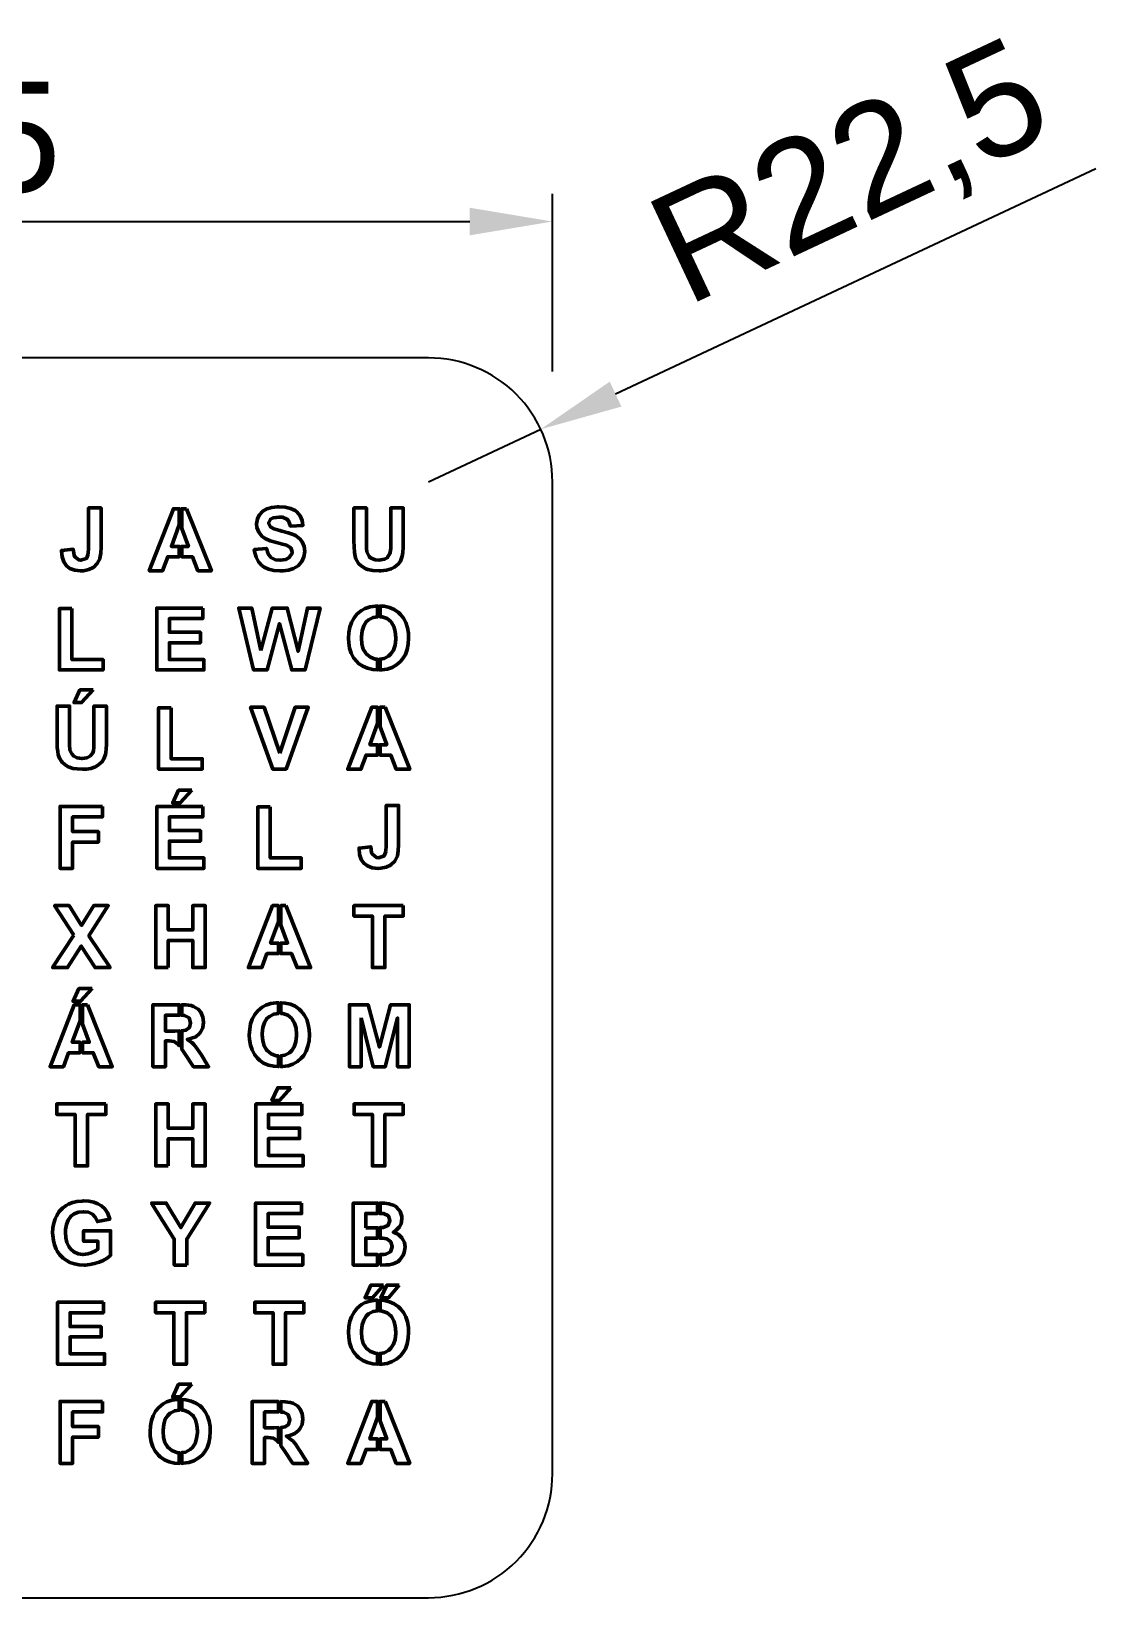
# Model space of a CAD drawing. Header units: millimetres. Extents: x 1583 to 1960, y 1540 to 1824.
# Drawn here: x 1767.3 to 1960.4, y 1539.9 to 1824.2 of the extents above; entities that cross this region are included whole.
import ezdxf

# ---------------------------------------------------------------- set-up
doc = ezdxf.new("R2010")
doc.units = ezdxf.units.MM
doc.layers.add('Edge', color=170, linetype='Continuous')
doc.layers.add('Text', color=102, linetype='Continuous')
doc.layers.add('Letters', color=40, linetype='Continuous', lineweight=50)
doc.styles.get("Standard").update_dxf_attribs({"font": 'arial.ttf'})
doc.dimstyles.new('ISO-25', dxfattribs={"dimtxt": 2.5, "dimasz": 2.5, "dimexe": 1.25, "dimexo": 0.625, "dimtad": 1, "dimtxsty": 'Standard', "dimcen": 2.5, "dimadec": 0, "dimazin": 0, "dimtfac": 1, "dimtmove": 0, "dimatfit": 3, "dimfxl": 0, "dimarcsym": 0})

# ---------------------------------------------------------------- blocks, each defined once
blk = doc.blocks.new('*D13')
at = {"layer": 'Defpoints', "color": 0}
for p in [(1861.83, 1789.68), (1636.83, 1742.43), (1861.83, 1742.43)]:
    blk.add_point(p, dxfattribs=at)
at = {"layer": 'Text', "color": 0, "lineweight": -2}
for p, q in [((1636.83, 1762.43), (1636.83, 1794.68)), ((1861.83, 1762.43), (1861.83, 1794.68)), ((1651.83, 1789.68), (1846.83, 1789.68))]:
    blk.add_line(p, q, dxfattribs=at)
at = {"layer": 'Text', "color": 0}
for points in [[(1651.83, 1792.18), (1651.83, 1787.18), (1636.83, 1789.68)], [(1846.83, 1792.18), (1846.83, 1787.18), (1861.83, 1789.68)]]:
    blk.add_solid(points, dxfattribs=at)
at = {"layer": 'Text', "color": 0, "insert": (1749.33, 1804.89), "char_height": 20, "attachment_point": 5}
blk.add_mtext('225', dxfattribs=at)
blk = doc.blocks.new('*D12')
at = {"layer": 'Defpoints', "color": 0}
for p in [(1859.7, 1751.98), (1839.33, 1742.43)]:
    blk.add_point(p, dxfattribs=at)
at = {"layer": 'Text', "color": 0, "lineweight": -2}
for p, q in [((1960.41, 1799.22), (1873.28, 1758.35)), ((1839.33, 1742.43), (1859.7, 1751.98))]:
    blk.add_line(p, q, dxfattribs=at)
at = {"layer": 'Text', "color": 0}
blk.add_solid([(1872.22, 1760.62), (1874.34, 1756.09), (1859.7, 1751.98)], dxfattribs=at)
at = {"layer": 'Text', "color": 0, "insert": (1916.41, 1797.38), "char_height": 20, "attachment_point": 5, "rotation": 25.1284}
blk.add_mtext('R22,5', dxfattribs=at)

msp = doc.modelspace()

# ---------------------------------------------------------------- linework, layer by layer
at = {"layer": 'Edge'}
msp.add_lwpolyline([(1659.327, 1539.927), (1839.327, 1539.927, 0.4142136), (1861.827, 1562.427), (1861.827, 1742.427, 0.4142136), (1839.327, 1764.927), (1659.327, 1764.927, 0.4142136), (1636.827, 1742.427), (1636.827, 1562.427, 0.4142136)], format="xyb", close=True, dxfattribs=at)
at = {"layer": 'Letters'}
for points in [[(1777.586, 1729.377), (1777.34, 1728.657), (1777.182, 1728.499), (1776.252, 1728.218), (1775.866, 1728.271), (1775.146, 1728.833), (1775.005, 1729.114), (1774.865, 1730.202), (1772.723, 1729.956), (1772.723, 1729.904), (1772.828, 1728.815), (1773.127, 1727.92), (1773.618, 1727.218), (1774.25, 1726.726), (1775.128, 1726.392), (1776.182, 1726.287), (1776.691, 1726.305), (1777.674, 1726.498), (1778.464, 1726.884), (1778.517, 1726.919), (1779.219, 1727.586), (1779.658, 1728.446), (1779.71, 1728.587), (1779.851, 1729.465), (1779.904, 1730.606), (1779.904, 1737.716), (1777.656, 1737.716), (1777.656, 1730.465)], [(1794.102, 1734.606), (1794.102, 1737.541), (1793.036, 1737.541), (1788.664, 1726.287), (1791.069, 1726.287), (1792, 1728.833), (1794.102, 1728.833), (1794.102, 1730.729), (1792.685, 1730.729)], [(1795.441, 1737.541), (1794.552, 1737.541), (1794.552, 1733.988), (1795.757, 1730.729), (1794.552, 1730.729), (1794.552, 1728.833), (1796.494, 1728.833), (1797.477, 1726.287), (1799.935, 1726.287)], [(1809.082, 1727.27), (1809.486, 1726.972), (1810.276, 1726.586), (1811.242, 1726.357), (1812.348, 1726.287), (1812.945, 1726.305), (1813.945, 1726.427), (1814.806, 1726.691), (1814.841, 1726.708), (1815.683, 1727.218), (1816.315, 1727.955), (1816.719, 1728.798), (1816.86, 1729.763), (1816.754, 1730.694), (1816.403, 1731.554), (1815.964, 1732.116), (1815.174, 1732.695), (1814.753, 1732.888), (1813.858, 1733.204), (1812.716, 1733.503), (1812.348, 1733.59), (1811.242, 1733.924), (1810.627, 1734.258), (1810.294, 1734.942), (1810.645, 1735.645), (1811.171, 1735.89), (1812.207, 1736.048), (1812.822, 1735.996), (1813.647, 1735.662), (1813.91, 1735.381), (1814.261, 1734.416), (1816.526, 1734.521), (1816.403, 1735.416), (1816.035, 1736.277), (1815.42, 1736.996), (1815.104, 1737.242), (1814.314, 1737.611), (1813.348, 1737.839), (1812.225, 1737.927), (1811.909, 1737.909), (1810.891, 1737.804), (1810.013, 1737.541), (1809.258, 1737.084), (1808.608, 1736.4), (1808.275, 1735.732), (1808.117, 1734.784), (1808.187, 1734.152), (1808.52, 1733.274), (1809.152, 1732.52), (1809.697, 1732.151), (1810.575, 1731.747), (1811.716, 1731.414), (1812.822, 1731.115), (1813.542, 1730.922), (1814.349, 1730.43), (1814.577, 1729.746), (1814.56, 1729.465), (1814.033, 1728.675), (1813.436, 1728.341), (1812.383, 1728.201), (1811.54, 1728.306), (1810.733, 1728.727), (1810.241, 1729.359), (1809.925, 1730.36), (1807.713, 1730.149), (1807.766, 1729.763), (1808.046, 1728.78), (1808.485, 1727.937)], [(1825.884, 1729.658), (1826.007, 1728.868), (1826.129, 1728.482), (1826.639, 1727.621), (1827.095, 1727.182), (1827.973, 1726.656), (1828.342, 1726.515), (1829.255, 1726.34), (1830.396, 1726.287), (1830.677, 1726.287), (1831.712, 1726.392), (1832.573, 1726.621), (1833.17, 1726.937), (1833.889, 1727.534), (1834.223, 1728.008), (1834.574, 1728.956), (1834.662, 1729.588), (1834.732, 1730.553), (1834.75, 1731.817), (1834.75, 1737.716), (1832.485, 1737.716), (1832.485, 1731.501), (1832.467, 1730.395), (1832.38, 1729.588), (1832.344, 1729.412), (1831.8, 1728.622), (1831.361, 1728.376), (1830.343, 1728.218), (1829.676, 1728.288), (1828.833, 1728.64), (1828.57, 1728.885), (1828.148, 1729.746), (1828.078, 1730.378), (1828.061, 1731.624), (1828.061, 1737.716), (1825.796, 1737.716), (1825.796, 1731.73), (1825.813, 1730.659)], [(1829.711, 1719.897), (1830.102, 1719.909), (1830.102, 1717.958), (1829.29, 1717.842), (1828.447, 1717.421), (1828.008, 1717.017), (1827.569, 1716.315), (1827.271, 1715.42), (1827.165, 1714.331), (1827.165, 1714.103), (1827.253, 1712.997), (1827.499, 1712.066), (1827.938, 1711.329), (1828.043, 1711.224), (1828.78, 1710.609), (1829.658, 1710.276), (1830.102, 1710.238), (1830.102, 1708.304), (1829.237, 1708.362), (1828.271, 1708.59), (1827.411, 1708.959), (1826.656, 1709.486), (1826.305, 1709.819), (1825.743, 1710.521), (1825.304, 1711.329), (1825.006, 1712.224), (1824.848, 1713.243), (1824.813, 1714.033), (1824.883, 1715.121), (1825.041, 1716.087), (1825.339, 1716.912), (1825.813, 1717.772), (1826.375, 1718.457), (1827.148, 1719.106), (1827.832, 1719.475), (1828.728, 1719.756)], [(1832.731, 1708.766), (1833.538, 1709.222), (1834.241, 1709.819), (1834.679, 1710.346), (1835.136, 1711.118), (1835.452, 1712.014), (1835.663, 1712.997), (1835.715, 1714.085), (1835.68, 1714.963), (1835.522, 1715.964), (1835.224, 1716.877), (1834.785, 1717.684), (1834.241, 1718.369), (1833.872, 1718.72), (1833.117, 1719.247), (1832.257, 1719.616), (1831.309, 1719.844), (1830.552, 1719.894), (1830.552, 1717.96), (1830.905, 1717.93), (1831.8, 1717.614), (1832.538, 1717.017), (1832.608, 1716.929), (1833.029, 1716.192), (1833.292, 1715.262), (1833.38, 1714.138), (1833.38, 1713.892), (1833.257, 1712.804), (1832.959, 1711.908), (1832.502, 1711.206), (1832.081, 1710.802), (1831.256, 1710.363), (1830.552, 1710.263), (1830.552, 1708.3), (1830.835, 1708.309), (1831.835, 1708.45)], [(1774.619, 1719.44), (1772.354, 1719.44), (1772.354, 1708.292), (1780.272, 1708.292), (1780.272, 1710.188), (1774.619, 1710.188)], [(1798.355, 1719.528), (1790.016, 1719.528), (1790.016, 1708.292), (1798.566, 1708.292), (1798.566, 1710.188), (1792.298, 1710.188), (1792.298, 1713.243), (1797.934, 1713.243), (1797.934, 1715.139), (1792.298, 1715.139), (1792.298, 1717.632), (1798.355, 1717.632)], [(1808.924, 1711.803), (1807.239, 1719.528), (1804.904, 1719.528), (1807.59, 1708.292), (1810.048, 1708.292), (1812.278, 1716.701), (1814.525, 1708.292), (1816.93, 1708.292), (1819.669, 1719.528), (1817.369, 1719.528), (1815.648, 1711.68), (1813.682, 1719.528), (1810.978, 1719.528)], [(1778.481, 1704.664), (1776.067, 1704.664), (1775.01, 1702.373), (1776.367, 1702.373)], [(1777.921, 1692.622), (1777.31, 1692.332), (1776.46, 1692.228), (1776.429, 1692.228), (1775.6, 1692.332), (1774.968, 1692.653), (1774.574, 1693.047), (1774.263, 1693.752), (1774.243, 1693.918), (1774.201, 1694.601), (1774.181, 1695.638), (1774.181, 1701.731), (1771.911, 1701.731), (1771.911, 1695.731), (1771.921, 1695.099), (1771.963, 1694.218), (1772.035, 1693.472), (1772.139, 1692.871), (1772.336, 1692.311), (1772.771, 1691.627), (1772.823, 1691.565), (1773.383, 1691.068), (1774.087, 1690.664), (1774.181, 1690.622), (1774.802, 1690.436), (1775.59, 1690.322), (1776.533, 1690.291), (1777.248, 1690.311), (1778.035, 1690.425), (1778.688, 1690.633), (1778.75, 1690.653), (1779.465, 1691.047), (1780.015, 1691.544), (1780.025, 1691.555), (1780.44, 1692.187), (1780.699, 1692.954), (1780.75, 1693.285), (1780.823, 1693.949), (1780.864, 1694.798), (1780.875, 1695.814), (1780.875, 1701.731), (1778.605, 1701.731), (1778.605, 1695.057), (1778.574, 1694.197), (1778.512, 1693.596), (1778.398, 1693.234)], [(1792.625, 1701.441), (1790.356, 1701.441), (1790.356, 1690.291), (1798.263, 1690.291), (1798.263, 1692.177), (1792.625, 1692.177)], [(1812.356, 1693.213), (1809.506, 1701.534), (1807.05, 1701.534), (1811.071, 1690.291), (1813.485, 1690.291), (1817.516, 1701.534), (1815.112, 1701.534)], [(1830.102, 1698.606), (1830.102, 1701.541), (1829.036, 1701.541), (1824.664, 1690.287), (1827.069, 1690.287), (1828, 1692.833), (1830.102, 1692.833), (1830.102, 1694.729), (1828.685, 1694.729)], [(1831.441, 1701.541), (1830.552, 1701.541), (1830.552, 1697.988), (1831.757, 1694.729), (1830.552, 1694.729), (1830.552, 1692.833), (1832.494, 1692.833), (1833.477, 1690.287), (1835.935, 1690.287)], [(1796.385, 1686.47), (1793.971, 1686.47), (1792.915, 1684.179), (1794.272, 1684.179)], [(1780.167, 1683.534), (1772.47, 1683.534), (1772.47, 1672.288), (1774.739, 1672.288), (1774.739, 1677.071), (1779.433, 1677.071), (1779.433, 1678.973), (1774.739, 1678.973), (1774.739, 1681.631), (1780.167, 1681.631)], [(1798.365, 1683.534), (1790.034, 1683.534), (1790.034, 1672.288), (1798.577, 1672.288), (1798.577, 1674.179), (1792.303, 1674.179), (1792.303, 1677.238), (1797.943, 1677.238), (1797.943, 1679.14), (1792.303, 1679.14), (1792.303, 1681.631), (1798.365, 1681.631)], [(1810.601, 1683.445), (1808.332, 1683.445), (1808.332, 1672.288), (1816.241, 1672.288), (1816.241, 1674.179), (1810.601, 1674.179)], [(1831.586, 1675.377), (1831.34, 1674.657), (1831.182, 1674.499), (1830.252, 1674.218), (1829.866, 1674.271), (1829.146, 1674.833), (1829.005, 1675.114), (1828.865, 1676.202), (1826.723, 1675.956), (1826.723, 1675.904), (1826.828, 1674.815), (1827.127, 1673.92), (1827.618, 1673.218), (1828.25, 1672.726), (1829.128, 1672.392), (1830.182, 1672.287), (1830.691, 1672.305), (1831.674, 1672.498), (1832.464, 1672.884), (1832.517, 1672.919), (1833.219, 1673.586), (1833.658, 1674.446), (1833.71, 1674.587), (1833.851, 1675.465), (1833.904, 1676.606), (1833.904, 1683.716), (1831.656, 1683.716), (1831.656, 1676.465)], [(1774.936, 1660.159), (1771.104, 1654.289), (1773.821, 1654.289), (1776.32, 1658.185), (1778.807, 1654.289), (1781.55, 1654.289), (1777.705, 1660.069), (1781.204, 1665.542), (1778.576, 1665.542), (1776.372, 1661.928), (1774.116, 1665.542), (1771.463, 1665.542)], [(1792.086, 1654.289), (1792.086, 1659.211), (1796.533, 1659.211), (1796.533, 1654.289), (1798.802, 1654.289), (1798.802, 1665.542), (1796.533, 1665.542), (1796.533, 1661.107), (1792.086, 1661.107), (1792.086, 1665.542), (1789.817, 1665.542), (1789.817, 1654.289)], [(1812.102, 1662.606), (1812.102, 1665.541), (1811.036, 1665.541), (1806.664, 1654.287), (1809.069, 1654.287), (1810, 1656.833), (1812.102, 1656.833), (1812.102, 1658.729), (1810.685, 1658.729)], [(1813.441, 1665.541), (1812.552, 1665.541), (1812.552, 1661.988), (1813.757, 1658.729), (1812.552, 1658.729), (1812.552, 1656.833), (1814.494, 1656.833), (1815.477, 1654.287), (1817.935, 1654.287)], [(1834.742, 1665.542), (1825.808, 1665.542), (1825.808, 1663.632), (1829.153, 1663.632), (1829.153, 1654.289), (1831.422, 1654.289), (1831.422, 1663.632), (1834.742, 1663.632)], [(1778.305, 1650.482), (1775.885, 1650.482), (1774.835, 1648.179), (1776.191, 1648.179)], [(1776.102, 1644.606), (1776.102, 1647.541), (1775.036, 1647.541), (1770.664, 1636.287), (1773.069, 1636.287), (1774, 1638.833), (1776.102, 1638.833), (1776.102, 1640.729), (1774.685, 1640.729)], [(1777.441, 1647.541), (1776.552, 1647.541), (1776.552, 1643.988), (1777.757, 1640.729), (1776.552, 1640.729), (1776.552, 1638.833), (1778.494, 1638.833), (1779.477, 1636.287), (1781.935, 1636.287)], [(1793.884, 1640.365), (1794.102, 1640.099), (1794.102, 1642.793), (1793.27, 1642.77), (1791.585, 1642.77), (1791.585, 1645.632), (1793.358, 1645.632), (1794.102, 1645.632), (1794.102, 1647.528), (1794.095, 1647.528), (1789.32, 1647.528), (1789.32, 1636.292), (1791.585, 1636.292), (1791.585, 1640.979), (1792.041, 1640.979), (1792.252, 1640.979), (1793.2, 1640.856), (1793.867, 1640.382)], [(1796.764, 1640.312), (1796.377, 1640.663), (1795.552, 1641.243), (1796.167, 1641.383), (1797.08, 1641.734), (1797.764, 1642.296), (1797.958, 1642.542), (1798.379, 1643.367), (1798.519, 1644.385), (1798.396, 1645.281), (1798.028, 1646.158), (1797.536, 1646.738), (1796.711, 1647.229), (1796.237, 1647.37), (1795.307, 1647.493), (1794.552, 1647.515), (1794.552, 1645.619), (1795.008, 1645.597), (1795.026, 1645.597), (1795.868, 1645.158), (1795.886, 1645.14), (1796.167, 1644.227), (1795.939, 1643.385), (1795.307, 1642.911), (1795.289, 1642.911), (1794.569, 1642.805), (1794.552, 1642.805), (1794.552, 1639.502), (1795.078, 1638.732), (1796.711, 1636.292), (1799.432, 1636.292), (1798.045, 1638.486), (1797.87, 1638.767), (1797.255, 1639.698)], [(1811.711, 1647.897), (1812.102, 1647.909), (1812.102, 1645.958), (1811.29, 1645.842), (1810.447, 1645.421), (1810.008, 1645.017), (1809.569, 1644.315), (1809.271, 1643.42), (1809.165, 1642.331), (1809.165, 1642.103), (1809.253, 1640.997), (1809.499, 1640.066), (1809.938, 1639.329), (1810.043, 1639.224), (1810.78, 1638.609), (1811.658, 1638.276), (1812.102, 1638.238), (1812.102, 1636.304), (1811.237, 1636.362), (1810.271, 1636.59), (1809.411, 1636.959), (1808.656, 1637.486), (1808.305, 1637.819), (1807.743, 1638.521), (1807.304, 1639.329), (1807.006, 1640.224), (1806.848, 1641.243), (1806.813, 1642.033), (1806.883, 1643.121), (1807.041, 1644.087), (1807.339, 1644.912), (1807.813, 1645.772), (1808.375, 1646.457), (1809.148, 1647.106), (1809.832, 1647.475), (1810.728, 1647.756)], [(1814.731, 1636.766), (1815.538, 1637.222), (1816.241, 1637.819), (1816.679, 1638.346), (1817.136, 1639.118), (1817.452, 1640.014), (1817.663, 1640.997), (1817.715, 1642.085), (1817.68, 1642.963), (1817.522, 1643.964), (1817.224, 1644.877), (1816.785, 1645.684), (1816.241, 1646.369), (1815.872, 1646.72), (1815.117, 1647.247), (1814.257, 1647.616), (1813.309, 1647.844), (1812.552, 1647.894), (1812.552, 1645.96), (1812.905, 1645.93), (1813.8, 1645.614), (1814.538, 1645.017), (1814.608, 1644.929), (1815.029, 1644.192), (1815.292, 1643.262), (1815.38, 1642.138), (1815.38, 1641.892), (1815.257, 1640.804), (1814.959, 1639.908), (1814.502, 1639.206), (1814.081, 1638.802), (1813.256, 1638.363), (1812.552, 1638.263), (1812.552, 1636.3), (1812.835, 1636.309), (1813.835, 1636.45)], [(1827.093, 1645.14), (1829.31, 1636.291), (1831.497, 1636.291), (1833.735, 1645.14), (1833.735, 1636.291), (1835.839, 1636.291), (1835.839, 1647.534), (1832.44, 1647.534), (1830.419, 1639.866), (1828.378, 1647.534), (1824.979, 1647.534), (1824.979, 1636.291), (1827.093, 1636.291)], [(1814.374, 1632.469), (1811.962, 1632.469), (1810.901, 1630.181), (1812.263, 1630.181)], [(1780.791, 1629.536), (1771.857, 1629.536), (1771.857, 1627.633), (1775.185, 1627.633), (1775.185, 1618.283), (1777.463, 1618.283), (1777.463, 1627.633), (1780.791, 1627.633)], [(1792.086, 1618.289), (1792.086, 1623.211), (1796.533, 1623.211), (1796.533, 1618.289), (1798.802, 1618.289), (1798.802, 1629.542), (1796.533, 1629.542), (1796.533, 1625.107), (1792.086, 1625.107), (1792.086, 1629.542), (1789.817, 1629.542), (1789.817, 1618.289)], [(1816.351, 1629.536), (1808.02, 1629.536), (1808.02, 1618.283), (1816.569, 1618.283), (1816.569, 1620.186), (1810.287, 1620.186), (1810.287, 1623.244), (1815.935, 1623.244), (1815.935, 1625.137), (1810.287, 1625.137), (1810.287, 1627.633), (1816.351, 1627.633)], [(1834.739, 1629.536), (1825.815, 1629.536), (1825.815, 1627.633), (1829.143, 1627.633), (1829.143, 1618.283), (1831.411, 1618.283), (1831.411, 1627.633), (1834.739, 1627.633)], [(1778.927, 1602.903), (1778.12, 1602.519), (1777.53, 1602.327), (1776.684, 1602.237), (1776.608, 1602.237), (1775.736, 1602.352), (1774.993, 1602.686), (1774.352, 1603.237), (1774.044, 1603.672), (1773.724, 1604.377), (1773.531, 1605.236), (1773.467, 1606.236), (1773.48, 1606.761), (1773.634, 1607.671), (1773.916, 1608.428), (1774.352, 1609.043), (1774.39, 1609.081), (1775.031, 1609.581), (1775.813, 1609.876), (1776.71, 1609.979), (1776.723, 1609.979), (1777.62, 1609.863), (1778.351, 1609.504), (1778.863, 1608.979), (1779.235, 1608.197), (1781.491, 1608.62), (1781.401, 1608.979), (1781.068, 1609.786), (1780.594, 1610.478), (1779.978, 1611.042), (1779.978, 1611.055), (1779.338, 1611.427), (1778.569, 1611.709), (1777.697, 1611.863), (1776.71, 1611.927), (1776.505, 1611.914), (1775.569, 1611.85), (1774.749, 1611.658), (1774.018, 1611.363), (1773.595, 1611.119), (1772.916, 1610.607), (1772.327, 1609.991), (1771.865, 1609.274), (1771.596, 1608.71), (1771.34, 1607.915), (1771.173, 1607.056), (1771.122, 1606.146), (1771.147, 1605.646), (1771.25, 1604.775), (1771.468, 1603.942), (1771.788, 1603.147), (1771.955, 1602.827), (1772.442, 1602.122), (1773.044, 1601.519), (1773.762, 1601.032), (1774.262, 1600.776), (1775.057, 1600.507), (1775.915, 1600.34), (1776.825, 1600.289), (1777.03, 1600.289), (1777.889, 1600.366), (1778.735, 1600.545), (1779.581, 1600.814), (1780.273, 1601.122), (1781.042, 1601.558), (1781.645, 1602.032), (1781.645, 1606.518), (1776.749, 1606.518), (1776.749, 1604.621), (1779.35, 1604.621), (1779.35, 1603.185)], [(1795.462, 1600.289), (1795.462, 1605.005), (1799.589, 1611.542), (1796.974, 1611.542), (1794.385, 1607.082), (1791.732, 1611.542), (1789.079, 1611.542), (1793.193, 1605.018), (1793.193, 1600.289)], [(1816.291, 1611.534), (1807.947, 1611.534), (1807.947, 1600.289), (1816.504, 1600.289), (1816.504, 1602.182), (1810.22, 1602.182), (1810.22, 1605.24), (1815.865, 1605.24), (1815.865, 1607.144), (1810.22, 1607.144), (1810.22, 1609.63), (1816.291, 1609.63)], [(1827.936, 1607.064), (1827.936, 1609.662), (1829.235, 1609.662), (1830.102, 1609.65), (1830.102, 1611.541), (1825.671, 1611.541), (1825.671, 1600.287), (1829.498, 1600.287), (1830.102, 1600.287), (1830.102, 1602.184), (1830.042, 1602.183), (1827.936, 1602.183), (1827.936, 1605.185), (1829.762, 1605.185), (1829.832, 1605.185), (1830.102, 1605.178), (1830.102, 1607.073), (1829.428, 1607.064)], [(1830.552, 1600.287), (1831.605, 1600.322), (1832.219, 1600.357), (1832.904, 1600.498), (1833.747, 1600.902), (1834.151, 1601.235), (1834.73, 1602.06), (1834.941, 1602.587), (1835.081, 1603.553), (1834.958, 1604.395), (1834.519, 1605.238), (1833.87, 1605.852), (1832.957, 1606.256), (1833.431, 1606.537), (1834.098, 1607.257), (1834.361, 1607.749), (1834.519, 1608.697), (1834.502, 1609.1), (1834.186, 1610.013), (1834.01, 1610.277), (1833.326, 1610.961), (1833.08, 1611.102), (1832.149, 1611.418), (1832.149, 1611.418), (1831.324, 1611.506), (1830.552, 1611.529), (1830.552, 1609.643), (1831.184, 1609.627), (1832.044, 1609.223), (1832.325, 1608.381), (1831.991, 1607.503), (1831.956, 1607.468), (1831.078, 1607.099), (1830.657, 1607.081), (1830.552, 1607.08), (1830.552, 1605.165), (1831.061, 1605.15), (1831.781, 1605.027), (1832.483, 1604.518), (1832.729, 1603.658), (1832.729, 1603.588), (1832.413, 1602.692), (1831.587, 1602.253), (1831.236, 1602.201), (1830.552, 1602.191), (1830.552, 1600.287)], [(1831.148, 1596.653), (1828.892, 1596.653), (1827.827, 1594.368), (1829.177, 1594.368)], [(1833.983, 1596.653), (1831.789, 1596.653), (1830.71, 1594.368), (1832.088, 1594.368)], [(1780.337, 1593.536), (1772.005, 1593.536), (1772.005, 1582.283), (1780.553, 1582.283), (1780.553, 1584.182), (1774.277, 1584.182), (1774.277, 1587.248), (1779.916, 1587.248), (1779.916, 1589.136), (1774.277, 1589.136), (1774.277, 1591.637), (1780.337, 1591.637)], [(1798.732, 1593.536), (1789.799, 1593.536), (1789.799, 1591.637), (1793.129, 1591.637), (1793.129, 1582.283), (1795.401, 1582.283), (1795.401, 1591.637), (1798.732, 1591.637)], [(1816.718, 1593.536), (1807.785, 1593.536), (1807.785, 1591.637), (1811.115, 1591.637), (1811.115, 1582.283), (1813.388, 1582.283), (1813.388, 1591.637), (1816.718, 1591.637)], [(1829.711, 1593.897), (1830.102, 1593.909), (1830.102, 1591.958), (1829.29, 1591.842), (1828.447, 1591.421), (1828.008, 1591.017), (1827.569, 1590.315), (1827.271, 1589.42), (1827.165, 1588.331), (1827.165, 1588.103), (1827.253, 1586.997), (1827.499, 1586.066), (1827.938, 1585.329), (1828.043, 1585.224), (1828.78, 1584.609), (1829.658, 1584.276), (1830.102, 1584.238), (1830.102, 1582.304), (1829.237, 1582.362), (1828.271, 1582.59), (1827.411, 1582.959), (1826.656, 1583.486), (1826.305, 1583.819), (1825.743, 1584.521), (1825.304, 1585.329), (1825.006, 1586.224), (1824.848, 1587.243), (1824.813, 1588.033), (1824.883, 1589.121), (1825.041, 1590.087), (1825.339, 1590.912), (1825.813, 1591.772), (1826.375, 1592.457), (1827.148, 1593.106), (1827.832, 1593.475), (1828.728, 1593.756)], [(1832.731, 1582.766), (1833.538, 1583.222), (1834.241, 1583.819), (1834.679, 1584.346), (1835.136, 1585.118), (1835.452, 1586.014), (1835.663, 1586.997), (1835.715, 1588.085), (1835.68, 1588.963), (1835.522, 1589.964), (1835.224, 1590.877), (1834.785, 1591.684), (1834.241, 1592.369), (1833.872, 1592.72), (1833.117, 1593.247), (1832.257, 1593.616), (1831.309, 1593.844), (1830.552, 1593.894), (1830.552, 1591.96), (1830.905, 1591.93), (1831.8, 1591.614), (1832.538, 1591.017), (1832.608, 1590.929), (1833.029, 1590.192), (1833.292, 1589.262), (1833.38, 1588.138), (1833.38, 1587.892), (1833.257, 1586.804), (1832.959, 1585.908), (1832.502, 1585.206), (1832.081, 1584.802), (1831.256, 1584.363), (1830.552, 1584.263), (1830.552, 1582.3), (1830.835, 1582.309), (1831.835, 1582.45)], [(1796.38, 1578.666), (1793.966, 1578.666), (1792.903, 1576.372), (1794.268, 1576.372)], [(1780.169, 1575.538), (1772.461, 1575.538), (1772.461, 1564.282), (1774.731, 1564.282), (1774.731, 1569.068), (1779.423, 1569.068), (1779.423, 1570.966), (1774.731, 1570.966), (1774.731, 1573.633), (1780.169, 1573.633)], [(1793.711, 1575.897), (1794.102, 1575.909), (1794.102, 1573.958), (1793.29, 1573.842), (1792.447, 1573.421), (1792.008, 1573.017), (1791.569, 1572.315), (1791.271, 1571.42), (1791.165, 1570.331), (1791.165, 1570.103), (1791.253, 1568.997), (1791.499, 1568.066), (1791.938, 1567.329), (1792.043, 1567.224), (1792.78, 1566.609), (1793.658, 1566.276), (1794.102, 1566.238), (1794.102, 1564.304), (1793.237, 1564.362), (1792.271, 1564.59), (1791.411, 1564.959), (1790.656, 1565.486), (1790.305, 1565.819), (1789.743, 1566.521), (1789.304, 1567.329), (1789.006, 1568.224), (1788.848, 1569.243), (1788.813, 1570.033), (1788.883, 1571.121), (1789.041, 1572.087), (1789.339, 1572.912), (1789.813, 1573.772), (1790.375, 1574.457), (1791.148, 1575.106), (1791.832, 1575.475), (1792.728, 1575.756)], [(1796.731, 1564.766), (1797.538, 1565.222), (1798.241, 1565.819), (1798.679, 1566.346), (1799.136, 1567.118), (1799.452, 1568.014), (1799.663, 1568.997), (1799.715, 1570.085), (1799.68, 1570.963), (1799.522, 1571.964), (1799.224, 1572.877), (1798.785, 1573.684), (1798.241, 1574.369), (1797.872, 1574.72), (1797.117, 1575.247), (1796.257, 1575.616), (1795.309, 1575.844), (1794.552, 1575.894), (1794.552, 1573.96), (1794.905, 1573.93), (1795.8, 1573.614), (1796.538, 1573.017), (1796.608, 1572.929), (1797.029, 1572.192), (1797.292, 1571.262), (1797.38, 1570.138), (1797.38, 1569.892), (1797.257, 1568.804), (1796.959, 1567.908), (1796.502, 1567.206), (1796.081, 1566.802), (1795.256, 1566.363), (1794.552, 1566.263), (1794.552, 1564.3), (1794.835, 1564.309), (1795.835, 1564.45)], [(1811.884, 1568.365), (1812.102, 1568.099), (1812.102, 1570.793), (1811.27, 1570.77), (1809.585, 1570.77), (1809.585, 1573.632), (1811.358, 1573.632), (1812.102, 1573.632), (1812.102, 1575.528), (1812.095, 1575.528), (1807.32, 1575.528), (1807.32, 1564.292), (1809.585, 1564.292), (1809.585, 1568.979), (1810.041, 1568.979), (1810.252, 1568.979), (1811.2, 1568.856), (1811.867, 1568.382)], [(1814.764, 1568.312), (1814.377, 1568.663), (1813.552, 1569.243), (1814.167, 1569.383), (1815.08, 1569.734), (1815.764, 1570.296), (1815.958, 1570.542), (1816.379, 1571.367), (1816.519, 1572.385), (1816.396, 1573.281), (1816.028, 1574.158), (1815.536, 1574.738), (1814.711, 1575.229), (1814.237, 1575.37), (1813.307, 1575.493), (1812.552, 1575.515), (1812.552, 1573.619), (1813.008, 1573.597), (1813.026, 1573.597), (1813.868, 1573.158), (1813.886, 1573.14), (1814.167, 1572.227), (1813.939, 1571.385), (1813.307, 1570.911), (1813.289, 1570.911), (1812.569, 1570.805), (1812.552, 1570.805), (1812.552, 1567.502), (1813.078, 1566.732), (1814.711, 1564.292), (1817.432, 1564.292), (1816.045, 1566.486), (1815.87, 1566.767), (1815.255, 1567.698)], [(1830.102, 1572.606), (1830.102, 1575.541), (1829.036, 1575.541), (1824.664, 1564.287), (1827.069, 1564.287), (1828, 1566.833), (1830.102, 1566.833), (1830.102, 1568.729), (1828.685, 1568.729)], [(1831.441, 1575.541), (1830.552, 1575.541), (1830.552, 1571.988), (1831.757, 1568.729), (1830.552, 1568.729), (1830.552, 1566.833), (1832.494, 1566.833), (1833.477, 1564.287), (1835.935, 1564.287)]]:
    msp.add_lwpolyline(points, close=True, dxfattribs=at)

# ---------------------------------------------------------------- dimensions: what is measured, and where the dimension line sits
at = {"layer": 'Text'}
dim = msp.add_radius_dim(center=(1839.327, 1742.427), mpoint=(1859.697, 1751.982), dimstyle='ISO-25', override={"dimtxt": 20, "dimasz": 15, "dimexe": 5, "dimexo": 20, "dimgap": 5}, dxfattribs=at)
dim.commit()
dim.dimension.update_dxf_attribs({"geometry": '*D12', "text_midpoint": (1916.407, 1797.379)})
dim = msp.add_linear_dim(base=(1861.827, 1789.676), p1=(1636.827, 1742.427), p2=(1861.827, 1742.427), dimstyle='ISO-25', override={"dimtxt": 20, "dimasz": 15, "dimexe": 5, "dimexo": 20, "dimgap": 5}, dxfattribs=at)
dim.commit()
dim.dimension.update_dxf_attribs({"geometry": '*D13', "text_midpoint": (1749.327, 1804.887)})

doc.saveas('drawing.dxf')
